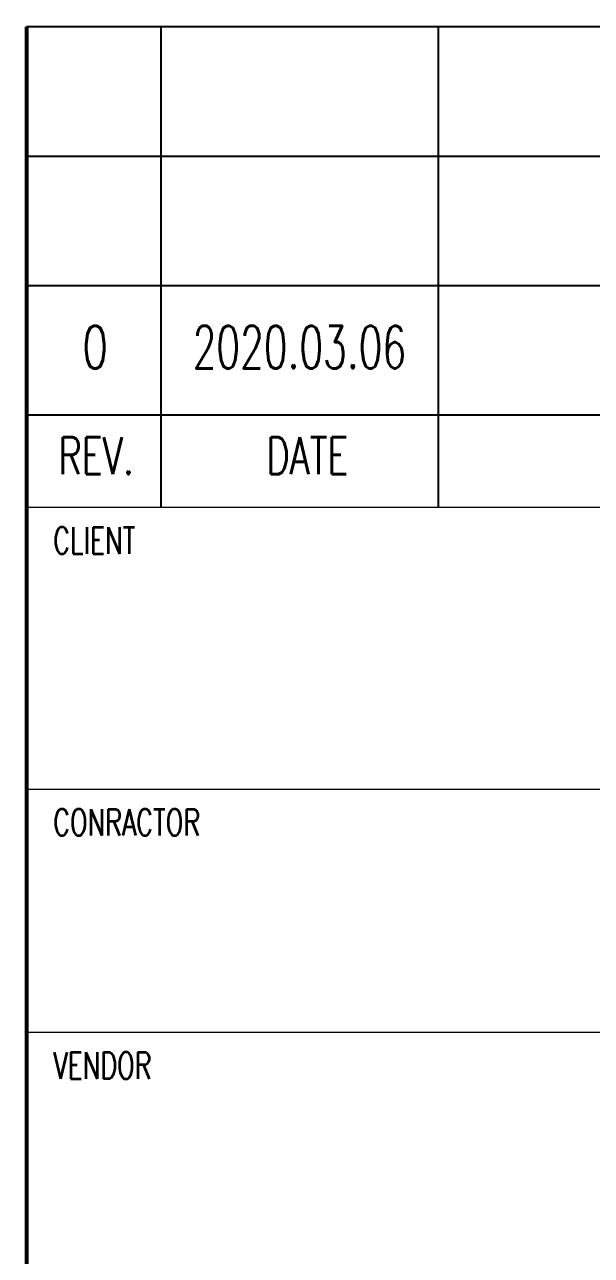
# Model space of a CAD drawing. Header units: millimetres. Extents: x 0 to 134087, y -49114 to 20834.
# Drawn here: x 78591 to 79356, y -28367 to -26702 of the extents above; entities that cross this region are included whole.
import ezdxf
from ezdxf.enums import TextEntityAlignment as Align

# ---------------------------------------------------------------- set-up
doc = ezdxf.new("R2010")
doc.units = ezdxf.units.MM
doc.header["$LTSCALE"] = 35
for name, color, linetype in [('BODER', 7, 'Continuous'), ('border', 130, 'Continuous'), ('TITLE', 7, 'Continuous')]:
    doc.layers.add(name, color=color, linetype=linetype)
doc.styles.add('ROMANS', font='ROMANS.shx', dxfattribs={"width": 0.8})

# ---------------------------------------------------------------- blocks, each defined once
blk = doc.blocks.new('TITLE')
at = {"color": 7, "lineweight": 0}
blk.add_line((699.671, 17.683), (699.671, 83.813), dxfattribs=at)
at = {"layer": 'BODER'}
for p, q in [((699.671, 122.966), (823.671, 122.966)), ((706.931, 96.966), (706.931, 122.966)), ((721.931, 96.966), (721.931, 122.966)), ((699.671, 115.966), (823.671, 115.966)), ((699.671, 108.966), (823.671, 108.966)), ((699.671, 101.966), (823.671, 101.966))]:
    blk.add_line(p, q, dxfattribs=at)
at = {"layer": 'border', "color": 7, "linetype": 'Continuous', "lineweight": 0}
for p, q in [((699.671, 96.966), (823.671, 96.966)), ((699.671, 96.966), (823.671, 96.966)), ((699.671, 81.726), (823.671, 81.726)), ((699.671, 68.573), (823.671, 68.573))]:
    blk.add_line(p, q, dxfattribs=at)
at = {"layer": 'TITLE', "color": 7, "lineweight": 0, "const_width": 0.216}
blk.add_lwpolyline([(699.671, 17.683), (699.671, 122.966)], dxfattribs=at)
at = {"color": 7, "lineweight": 0, "style": 'ROMANS', "width": 0.7}
for s, p in [('CLIENT', (701.108, 94.45)), ('CONRACTOR', (701.108, 79.21)), ('VENDOR', (701.108, 66.057))]:
    blk.add_text(s, height=1.4376, dxfattribs=at).set_placement(p)
at = {"layer": 'BODER', "style": 'ROMANS', "width": 0.7}
for s, p in [('REV.', (703.43, 99.756)), ('DATE', (714.843, 99.756))]:
    blk.add_text(s, height=2, dxfattribs=at).set_placement(p, align=Align.MIDDLE)

msp = doc.modelspace()

# ---------------------------------------------------------------- block references
at = {"linetype": 'ByBlock', "xscale": 24.99999999749996, "yscale": 24.99999999749996, "zscale": 24.99999999749996}
msp.add_blockref('TITLE', (61101.6569, -29779.1804), dxfattribs=at)

# ---------------------------------------------------------------- texts
at = {"layer": 'BODER', "color": 7, "style": 'ROMANS'}
for s, width, p in [('0', 0.7, (78685.9501, -27138.4459)), ('2020.03.06', 0.65, (78961.8044, -27138.4459))]:
    msp.add_text(s, height=57.5, dxfattribs=dict(at, width=width)).set_placement(p, align=Align.MIDDLE)

doc.saveas('drawing.dxf')
